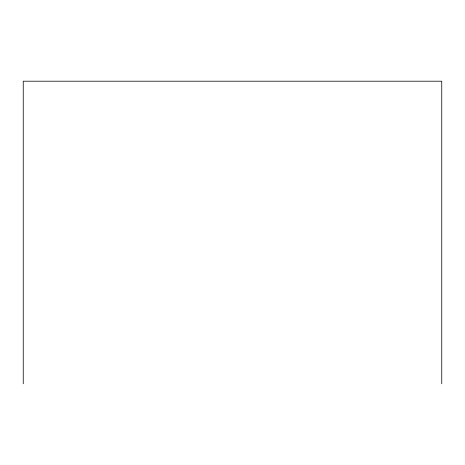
<?xml version="1.0" encoding="UTF-8"?>
<svg xmlns="http://www.w3.org/2000/svg" width="465" height="465" viewBox="0 0 465 465"><rect width="100%" height="100%" fill="white"/><g stroke="black" fill="none" stroke-linecap="round" stroke-linejoin="round"><path stroke-width="0.7" d="M441.75 383.799L441.75 81.201L23.25 81.201L23.25 383.799"/></g></svg>
